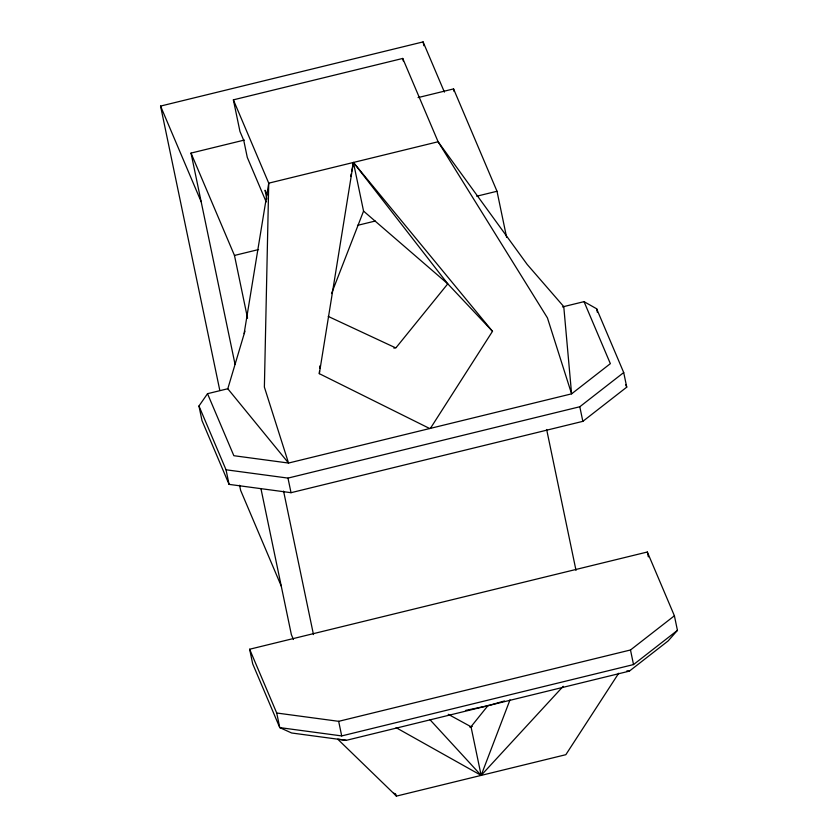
<?xml version="1.0" encoding="UTF-8"?>
<svg xmlns="http://www.w3.org/2000/svg" width="838" height="838" viewBox="0 0 838 838"><rect width="100%" height="100%" fill="white"/><g stroke="black" fill="none" stroke-linecap="round" stroke-linejoin="round"><path stroke-width="1.26" d="M429.705 428.532L319.32 373.664L319.498 371.077M319.676 368.49L319.865 365.902M319.32 373.664L353.427 162.457L492.493 331.324L430.418 428.354M244.109 333.629L268.736 183.166L233.373 99.848L402.743 58.44L438.106 141.758L547.434 317.885L571.589 393.85L288.534 463.047L233.844 455.704L207.52 393.692L227.8 388.738L244.947 331.167M350.661 176.483L351.164 173.937M351.667 171.381L353.427 162.457L447.775 283.831L492.493 331.324M396.091 727.667L481.148 775.391L510.007 699.835M331.513 293.593L363.556 211.103L353.427 162.457M618.695 673.249L565.839 754.692L396.458 796.1L337.745 739.189L346.314 740.331L629.369 671.123L668.137 640.934L677.439 630.375L674.401 615.783L647.334 552.012L249.64 649.24L252.688 663.832L279.756 727.604L291.624 732.988L346.314 740.331M562.476 306.918L584.034 301.649L596.646 308.782L623.713 372.554L626.751 387.146L582.85 421.346L291.027 492.692L229.067 484.374L202 420.603L198.962 406.011L207.52 393.692M563.22 686.291L481.148 775.391L471.008 726.745L488.198 705.324M396.133 347.581L447.775 283.831L363.556 211.103M198.962 406.011L226.03 469.783L287.979 478.1L579.802 406.755L623.713 372.554M249.64 649.24L276.718 713.012L338.667 721.329L630.49 649.984L674.401 615.783M276.718 713.012L279.756 727.604L341.705 735.921L633.528 664.576L677.439 630.375M488.198 705.638L504.486 700.977M219.818 390.466L160.561 106.08L423.096 41.9L444.412 92.117M235.069 364.436L191.022 153.092L244.298 140.072M418.047 97.596L453.557 88.912L497.007 191.263L506.613 237.374M191.022 153.092L234.472 255.443L258.565 249.556M357.491 225.37L375.246 221.033M476.707 196.218L497.007 191.263M393.87 348.137L396.405 347.519M469.751 727.059L472.276 726.441M465.708 710.394L487.486 705.816M626.929 670.798L629.369 671.123M328.224 316.418L395.421 347.76M448.246 714.301L471.008 726.745M429.863 719.58L481.148 775.391M393.933 793.104L396.458 796.1L395.452 793.722M227.779 388.738L288.534 463.047L264.379 387.093L268.736 183.166L438.106 141.758L527.165 264.42L563.765 306.603L571.589 393.85L610.357 363.65L584.034 301.649M625.735 384.747L626.751 387.146M267.029 194.919L265.049 190.247L266.882 199.077M266.18 201.895L247.294 157.429L243.753 140.396L239.961 131.472L233.373 99.848M160.561 106.08L201.162 201.738M281.243 586.045L240.642 490.387L239.574 485.265M293.426 639.499L291.383 634.691L260.953 488.669M596.646 308.782L597.4 312.438M647.334 552.012L648.34 556.882M579.802 406.755L582.85 421.346M630.49 649.984L633.528 664.576M546.648 429.496L576.01 570.385M453.557 88.912L454.091 91.468M423.096 41.9L423.892 45.744M402.743 58.44L403.277 60.975M287.979 478.1L291.027 492.692M338.667 721.329L341.705 735.921M234.472 255.443L247.556 318.21M283.579 491.12L313.475 634.576M226.03 469.783L229.067 484.374"/></g></svg>
